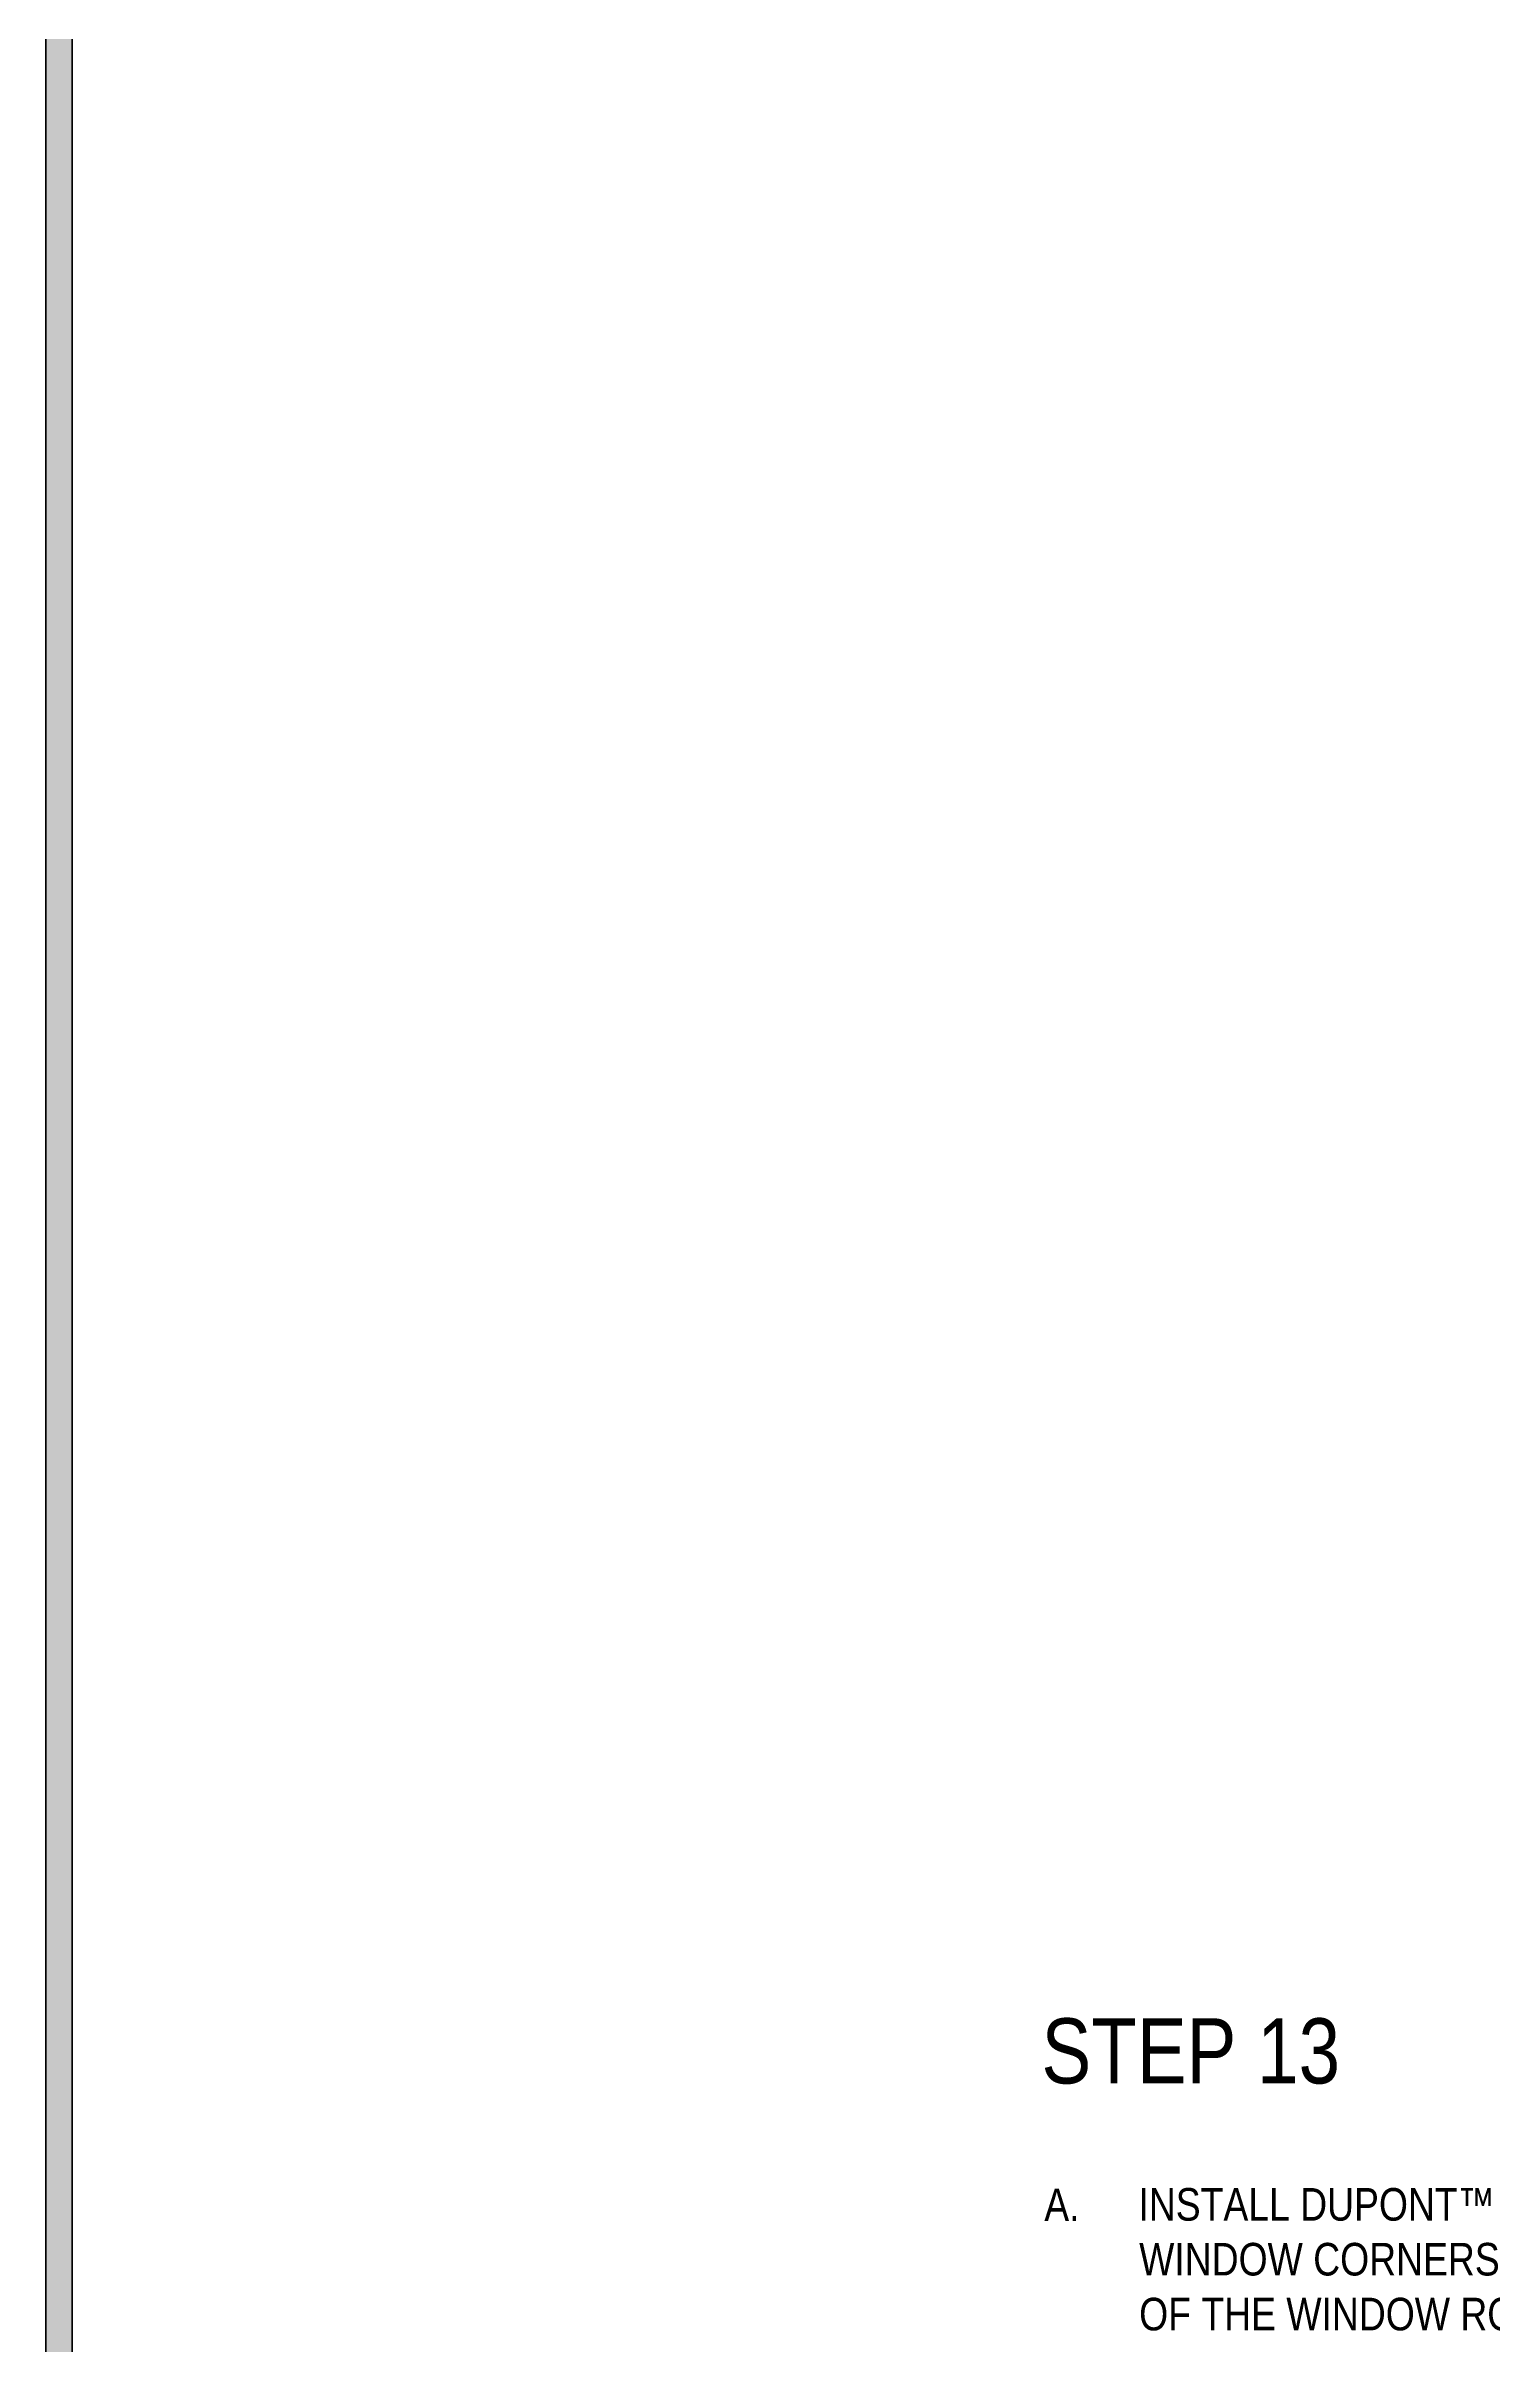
# Model space of a CAD drawing. Extents: x -1328 to 5679, y -4611 to 1603.
# Drawn here: x -1328 to -828, y -2894 to -2100 of the extents above; entities that cross this region are included whole.
import ezdxf

# ---------------------------------------------------------------- set-up
doc = ezdxf.new("R2010")
doc.units = 0
doc.header["$MEASUREMENT"] = 0
doc.layers.add('.ATI-TEXT_1', color=7, linetype='Continuous', lineweight=0)
doc.layers.add('G-ANNO-TTLB', color=7, linetype='Continuous', lineweight=0)

# ---------------------------------------------------------------- blocks, each defined once
blk = doc.blocks.new('Block_32')
at = {"layer": '.ATI-TEXT_1', "char_height": 0.2, "attachment_point": 7}
for s, insert in [('\\C18;\\c0;\\FArial Narrow|b0|i0|c1;\\H11.251642;\\W1.000000;A.', (-983.18, -2851.18)), ('\\C18;\\c0;\\FArial Narrow|b0|i0|c1;\\H11.251642;\\W1.000000;INSTALL DUPONT™ FLEXWRAP™ RECESSED', (-950.65, -2851.18)), ('\\C18;\\c0;\\FArial Narrow|b0|i0|c1;\\H11.251642;\\W1.000000;WINDOW CORNERS INTO THE UPPER CORNERS', (-950.41, -2870.13)), ('\\C18;\\c0;\\FArial Narrow|b0|i0|c1;\\H11.251642;\\W1.000000;OF THE WINDOW ROUGH OPENING WITH EXPOSED', (-950.41, -2889.08)), ('\\C18;\\c0;\\FArial Narrow|b0|i0|c1;\\H11.251642;\\W1.000000;BUTYL ADHERED ONTO THE WINDOW FLANGES ', (-950.07, -2908.03)), ('\\C18;\\c0;\\FArial Narrow|b0|i0|c1;\\H11.251642;\\W1.000000;IN A SIMILAR MANNER USED FOR LOWER CORNER', (-950.07, -2926.99)), ('\\C18;\\c0;\\FArial Narrow|b0|i0|c1;\\H11.251642;\\W1.000000;PIECES (SEE STEP 5).', (-950.41, -2944.89)), ('\\C18;\\c0;\\FArial Narrow|b0|i0|c1;\\H11.251642;\\W1.000000;B.', (-984.13, -2963.84)), ('\\C18;\\c0;\\FArial Narrow|b0|i0|c1;\\H11.251642;\\W1.000000;REMOVE REMAINING RELEASE PAPER AND', (-950.41, -2963.84)), ('\\C18;\\c0;\\FArial Narrow|b0|i0|c1;\\H11.251642;\\W1.000000;ADHERE EXPOSED BUTYL ONTO HEAD AND', (-949.42, -2982.8)), ('\\C18;\\c0;\\FArial Narrow|b0|i0|c1;\\H11.251642;\\W1.000000;JAMB WALLS OF RECESS.', (-949.77, -3001.75)), ('\\C18;\\c0;\\FArial Narrow|b0|i0|c1;\\H11.251642;\\W1.000000;C.', (-983.79, -3020.7)), ('\\C18;\\c0;\\FArial Narrow|b0|i0|c1;\\H11.251642;\\W1.000000;APPLY  A BEAD OF A CHEMICALLY-COMPATIBLE', (-950.41, -3020.7)), ('\\C18;\\c0;\\FArial Narrow|b0|i0|c1;\\H11.251642;\\W1.000000;SEALANT INSIDE THE CORNER FLAP BEHIND ', (-950, -3039.65)), ('\\C18;\\c0;\\FArial Narrow|b0|i0|c1;\\H11.251642;\\W1.000000;THE LOOSE TRIANGULAR FLAP OF THE CORNER', (-950.65, -3058.6)), ('\\C18;\\c0;\\FArial Narrow|b0|i0|c1;\\H11.251642;\\W1.000000;PIECE.', (-950.34, -3077.55)), ('\\C18;\\c0;\\FArial Narrow|b0|i0|c1;\\H11.251642;\\W1.000000;D.', (-984.15, -3096.46)), ('\\C18;\\c0;\\FArial Narrow|b0|i0|c1;\\H11.251642;\\W1.000000;REPEAT STEPS A THROUGH D FOR', (-950.41, -3096.46)), ('\\C18;\\c0;\\FArial Narrow|b0|i0|c1;\\H11.251642;\\W1.000000;OPPOSITE CORNER.', (-950.07, -3115.42))]:
    blk.add_mtext(s, dxfattribs=dict(at, insert=insert))

msp = doc.modelspace()

# ---------------------------------------------------------------- hatches: boundary and pattern name
at = {"layer": 'G-ANNO-TTLB', "true_color": 0xff00ff, "transparency": 33554687}
h = msp.add_hatch(color=6, dxfattribs=at)
edge = h.paths.add_edge_path()
edge.add_spline(control_points=[(1601.48, -3473.69), (1601.48, -3473.69), (-1328.04, -3473.69), (-1328.04, -3473.69), (-1328.04, -3473.69), (-1328.04, -1016.69), (-1328.04, -1016.69), (-1328.04, -1016.69), (1601.48, -1016.69), (1601.48, -1016.69), (1601.48, -1016.69), (1601.48, -3473.69), (1601.48, -3473.69)], knot_values=[0, 0, 0, 0, 1, 1, 1, 2, 2, 2, 3, 3, 3, 4, 4, 4, 4], degree=3, periodic=0)
edge = h.paths.add_edge_path()
edge.add_spline(control_points=[(-1319.04, -1025.69), (-1319.04, -1025.69), (-1319.04, -3464.69), (-1319.04, -3464.69), (-1319.04, -3464.69), (1592.48, -3464.69), (1592.48, -3464.69), (1592.48, -3464.69), (1592.48, -1025.69), (1592.48, -1025.69), (1592.48, -1025.69), (-1319.04, -1025.69), (-1319.04, -1025.69)], knot_values=[0, 0, 0, 0, 1, 1, 1, 2, 2, 2, 3, 3, 3, 4, 4, 4, 4], degree=3, periodic=0)
edge.add_line((-1319.04, -1025.69), (-1319.04, -1025.69))

# ---------------------------------------------------------------- linework, layer by layer
at = {"layer": 'G-ANNO-TTLB', "color": 6, "lineweight": 50, "true_color": 0xff00ff}
for p, q in [((-1328.04, -1016.69), (-1328.04, -3473.69)), ((-1319.04, -1025.69), (-1319.04, -3464.69)), ((-1319.04, -3464.69), (-1319.04, -1025.69))]:
    msp.add_line(p, q, dxfattribs=at)
at = {"layer": 'G-ANNO-TTLB'}
for points in [[(1601.48, -3473.69), (1601.48, -3473.69), (-1328.04, -3473.69), (-1328.04, -3473.69), (-1328.04, -3473.69), (-1328.04, -1016.69), (-1328.04, -1016.69), (-1328.04, -1016.69), (1601.48, -1016.69), (1601.48, -1016.69), (1601.48, -1016.69), (1601.48, -3473.69), (1601.48, -3473.69)], [(-1319.04, -1025.69), (-1319.04, -1025.69), (-1319.04, -3464.69), (-1319.04, -3464.69), (-1319.04, -3464.69), (1592.48, -3464.69), (1592.48, -3464.69), (1592.48, -3464.69), (1592.48, -1025.69), (1592.48, -1025.69), (1592.48, -1025.69), (-1319.04, -1025.69), (-1319.04, -1025.69)]]:
    msp.add_open_spline(points, degree=3, knots=[0, 0, 0, 0, 1, 1, 1, 2, 2, 2, 3, 3, 3, 4, 4, 4, 4], dxfattribs=at)

# ---------------------------------------------------------------- block references
at = {"layer": '.ATI-TEXT_1'}
msp.add_blockref('Block_32', (0, 0), dxfattribs=at)

# ---------------------------------------------------------------- texts
at = {"layer": '.ATI-TEXT_1', "insert": (-984.15, -2803.95), "char_height": 0.2, "attachment_point": 7}
msp.add_mtext('\\C18;\\c0;\\FArial Narrow|b0|i0|c1;\\H22.503291;\\W1.000000;STEP 13', dxfattribs=at)

doc.saveas('drawing.dxf')
